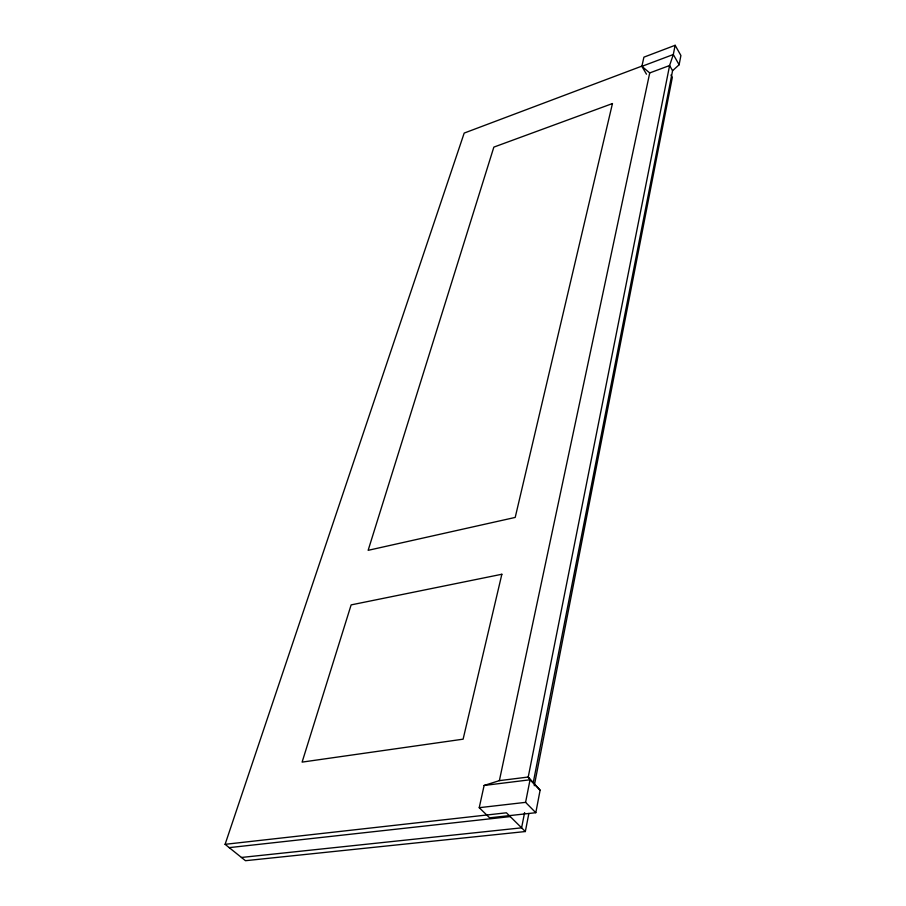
<?xml version="1.0" encoding="UTF-8"?>
<svg xmlns="http://www.w3.org/2000/svg" width="906" height="906" viewBox="0 0 906 906"><rect width="100%" height="100%" fill="white"/><g stroke="black" fill="none" stroke-linecap="round" stroke-linejoin="round"><path stroke-width="1.36" d="M535.808 812.705L540.112 790.191L528.232 777.031L499.376 780.632L484.11 785.457L479.229 807.688L489.625 817.824L535.808 812.705L525.582 802.354L479.229 807.688M533.317 782.286L672.569 70.702L679.126 64.756L680.904 55.515L675.129 45.3L643.906 57.157L641.878 66.353L646.476 74.19M643.169 65.628L464.189 133.08L225.096 844.324L245.481 860.7L525.333 831.538L528.855 813.475M534.268 785.706L672.331 77.338L670.984 75.005M524.597 812.614L521.596 827.835L241.449 857.461M525.582 802.354L530.044 779.783L528.232 777.031L669.602 65.526L673.305 54.519L675.129 45.3M499.376 780.632L649.727 72.933L669.602 65.526L672.569 70.702M484.11 785.457L530.044 779.783L540.112 790.191M225.096 844.324L506.42 812.795L525.333 831.538M229.218 847.631L510.248 816.589M649.727 72.933L641.878 66.353L673.305 54.519L679.126 64.756M501.856 574.257L463.113 739.171L302.106 762.116L351.132 604.891L501.856 574.257M612.456 103.556L515.208 517.428L368.142 550.327L493.849 147.112L612.456 103.556"/></g></svg>
